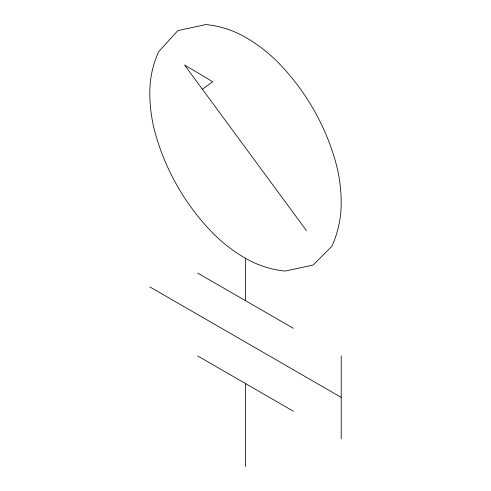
<?xml version="1.0" encoding="UTF-8"?>
<svg xmlns="http://www.w3.org/2000/svg" width="491" height="491" viewBox="0 0 491 491"><rect width="100%" height="100%" fill="white"/><g stroke="black" fill="none" stroke-linecap="round" stroke-linejoin="round"><path stroke-width="0.74" d="M202.396 89.245L212.683 81.678L184.542 64.996L306.458 230.623M197.646 273.057L293.354 328.313M149.798 286.873L341.202 397.379M197.646 355.938L293.354 411.194M341.202 355.938L341.202 438.825M245.5 258.321A98.752 98.752 0 0 0 285.142 271.069L313.172 265.023L331.879 246.286A104.859 104.859 0 0 0 341.202 203.065A154.665 154.665 0 0 0 334.794 159.004A233.655 233.655 0 0 0 280.453 64.88A154.665 154.665 0 0 0 245.5 37.298A98.752 98.752 0 0 0 205.858 24.55L177.828 30.595L158.575 51.85A98.752 98.752 0 0 0 149.798 92.554A154.665 154.665 0 0 0 156.206 136.615A233.655 233.655 0 0 0 210.547 230.739A154.665 154.665 0 0 0 245.5 258.321L245.5 300.682M245.5 383.569L245.5 466.45"/></g></svg>
